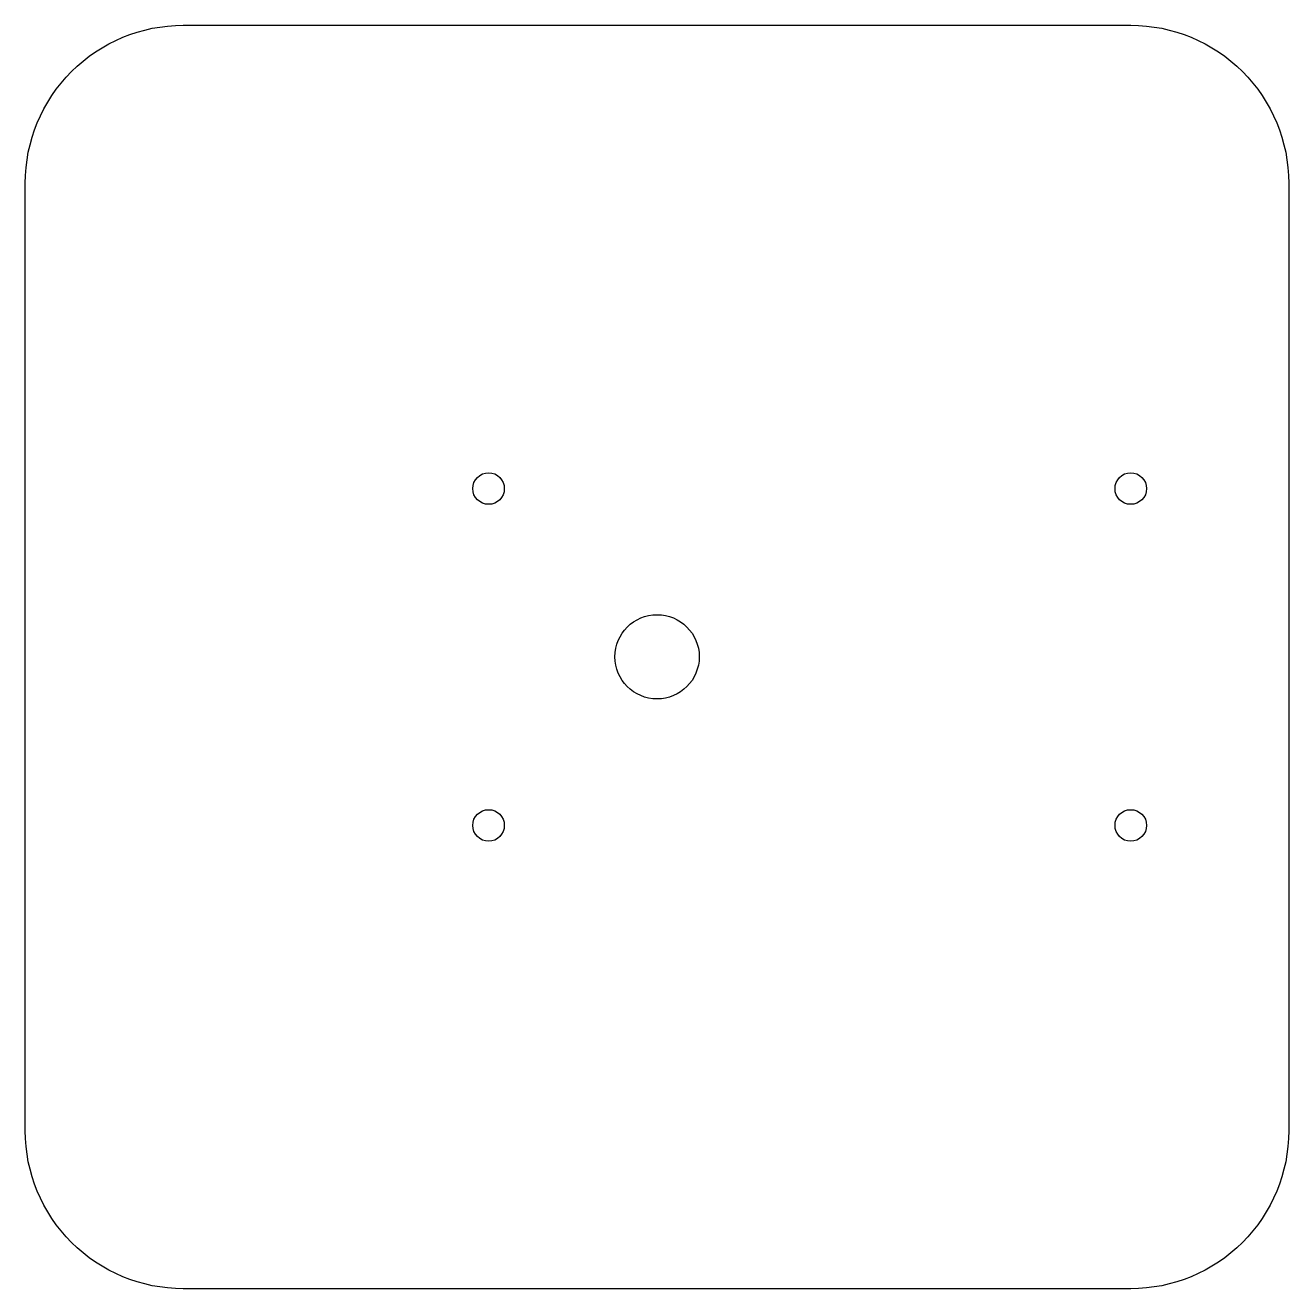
# Model space of a CAD drawing. Header units: millimetres. Extents: x -50 to 70, y -50 to 70.
import ezdxf

# ---------------------------------------------------------------- set-up
doc = ezdxf.new("R2010")
doc.units = ezdxf.units.MM
doc.layers.get('0').update_dxf_attribs({"linetype": 'CONTINUOUS'})

msp = doc.modelspace()

# ---------------------------------------------------------------- linework, layer by layer
msp.add_lwpolyline([(70, -35, -0.414214), (55, -50), (-35, -50, -0.414214), (-50, -35), (-50, 55, -0.414214), (-35, 70), (55, 70, -0.414214), (70, 55)], format="xyb", close=True)
for centre, radius in [((-6, 26), 1.5), ((55, 26), 1.5), ((10.01, 10.02), 4), ((-6, -6), 1.5), ((55, -6), 1.5)]:
    msp.add_circle(centre, radius)

doc.saveas('drawing.dxf')
